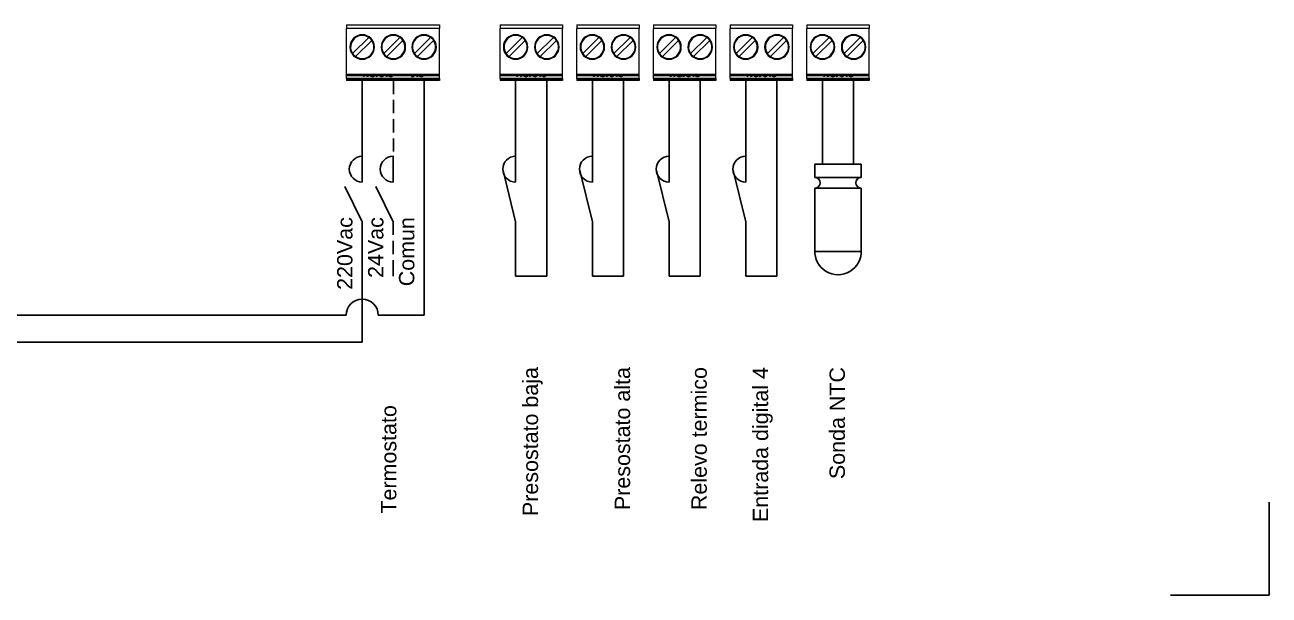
# Model space of a CAD drawing. Header units: millimetres. Extents: x -118 to 1430, y 370 to 1370.
# Drawn here: x 1227.2 to 1430, y 370.1 to 463 of the extents above; entities that cross this region are included whole.
import ezdxf

# ---------------------------------------------------------------- set-up
doc = ezdxf.new("R2010")
doc.units = ezdxf.units.MM
doc.layers.add('TANGENT EDGES', color=7, linetype='Continuous', lineweight=0)
doc.layers.add('VISIBLE', color=7, linetype='Continuous', lineweight=0)
doc.layers.add('Z100', color=9, linetype='Continuous', plot=False)
doc.styles.get("Standard").update_dxf_attribs({"font": 'arial.ttf'})

msp = doc.modelspace()

# ---------------------------------------------------------------- linework, layer by layer
for p, q in [((1282.2, 453.97), (1282.2, 437.41)), ((1287.28, 453.97), (1287.28, 451.72)), ((1292.28, 453.97), (1292.28, 422.08)), ((1292.28, 453.97), (1292.28, 415.71)), ((1307.2, 453.97), (1307.2, 437.41)), ((1312.28, 453.97), (1312.28, 422.08)), ((1319.7, 453.97), (1319.7, 437.41)), ((1324.78, 453.97), (1324.78, 422.08)), ((1332.2, 453.97), (1332.2, 437.41)), ((1337.28, 453.97), (1337.28, 422.08)), ((1344.7, 453.97), (1344.7, 437.41)), ((1349.78, 453.97), (1349.78, 422.08)), ((1357.2, 453.97), (1357.2, 440.31)), ((1362.28, 453.97), (1362.28, 440.31)), ((1287.28, 450.77), (1287.28, 448.64)), ((1287.28, 447.63), (1287.28, 445.5)), ((1287.28, 444.49), (1287.28, 442.36)), ((1287.24, 441.66), (1287.24, 437.41)), ((1355.96, 438.17), (1355.96, 440.31)), ((1355.96, 440.31), (1363.52, 440.31)), ((1363.52, 440.31), (1363.52, 438.17)), ((1307.2, 430.95), (1305.1, 439.5)), ((1319.7, 430.95), (1317.6, 439.5)), ((1332.2, 430.95), (1330.1, 439.5)), ((1344.7, 430.95), (1342.6, 439.5)), ((1355.96, 438.17), (1363.52, 438.17)), ((1282.2, 430.95), (1279.39, 436.68)), ((1287.24, 430.95), (1284.43, 436.68)), ((1355.96, 426.11), (1355.96, 436.42)), ((1355.96, 436.42), (1363.52, 436.42)), ((1363.52, 436.42), (1363.52, 426.11)), ((1282.2, 411.33), (1282.2, 430.95)), ((1287.24, 430.95), (1287.24, 428.82)), ((1307.2, 422.08), (1307.2, 430.95)), ((1319.7, 422.08), (1319.7, 430.95)), ((1332.2, 422.08), (1332.2, 430.95)), ((1344.7, 422.08), (1344.7, 430.95)), ((1287.24, 427.81), (1287.24, 425.68)), ((1363.52, 426.11), (1355.96, 426.11)), ((1287.24, 424.67), (1287.24, 422.08)), ((1312.28, 422.08), (1307.2, 422.08)), ((1324.78, 422.08), (1319.7, 422.08)), ((1337.28, 422.08), (1332.2, 422.08)), ((1349.78, 422.08), (1344.7, 422.08)), ((1195.38, 415.71), (1279.58, 415.71)), ((1284.82, 415.71), (1292.28, 415.71)), ((1282.2, 411.33), (1190.14, 411.33))]:
    msp.add_line(p, q)
for centre, radius, start, end in [((1282.2, 439.5), 2.1, 90, 270), ((1287.24, 439.5), 2.1, 90, 270), ((1307.2, 439.5), 2.1, 90, 270), ((1319.7, 439.5), 2.1, 90, 270), ((1332.2, 439.5), 2.1, 90, 270), ((1344.7, 439.5), 2.1, 90, 270), ((1355.96, 437.29), 0.874, 270, 90), ((1363.52, 437.29), 0.874, 90, 270), ((1359.74, 426.11), 3.79, 177.4562, 2.5438), ((1282.2, 415.71), 2.62, 0, 180)]:
    msp.add_arc(centre, radius, start, end)
at = {"layer": 'TANGENT EDGES'}
for p, q in [((1294.82, 462.4), (1279.66, 462.4)), ((1314.82, 462.4), (1304.66, 462.4)), ((1327.32, 462.4), (1317.16, 462.4)), ((1339.82, 462.4), (1329.66, 462.4)), ((1352.32, 462.4), (1342.16, 462.4)), ((1364.82, 462.4), (1354.66, 462.4)), ((1279.66, 454.97), (1294.82, 454.97)), ((1294.82, 454.77), (1279.66, 454.77)), ((1283.67, 454.61), (1283.67, 454.64)), ((1283.88, 454.69), (1283.88, 454.71)), ((1283.88, 454.6), (1283.88, 454.61)), ((1284.02, 454.68), (1284.02, 454.71)), ((1284.12, 454.61), (1284.12, 454.69)), ((1285.23, 454.74), (1285.23, 454.75)), ((1285.37, 454.6), (1285.37, 454.61)), ((1285.51, 454.74), (1285.51, 454.75)), ((1286.62, 454.67), (1286.62, 454.75)), ((1286.65, 454.61), (1286.65, 454.64)), ((1286.71, 454.74), (1286.71, 454.75)), ((1286.82, 454.66), (1286.82, 454.67)), ((1286.83, 454.6), (1286.83, 454.61)), ((1286.99, 454.74), (1286.99, 454.75)), ((1290.23, 454.74), (1290.23, 454.75)), ((1290.37, 454.6), (1290.37, 454.61)), ((1290.51, 454.74), (1290.51, 454.75)), ((1291.62, 454.67), (1291.62, 454.75)), ((1291.65, 454.61), (1291.65, 454.64)), ((1291.71, 454.74), (1291.71, 454.75)), ((1291.82, 454.66), (1291.82, 454.67)), ((1291.83, 454.6), (1291.83, 454.61)), ((1291.99, 454.74), (1291.99, 454.75)), ((1304.66, 454.97), (1314.82, 454.97)), ((1314.82, 454.77), (1304.66, 454.77)), ((1308.67, 454.61), (1308.67, 454.64)), ((1308.88, 454.69), (1308.88, 454.71)), ((1308.88, 454.6), (1308.88, 454.61)), ((1309.02, 454.68), (1309.02, 454.71)), ((1309.12, 454.61), (1309.12, 454.69)), ((1310.23, 454.74), (1310.23, 454.75)), ((1310.37, 454.6), (1310.37, 454.61)), ((1310.51, 454.74), (1310.51, 454.75)), ((1311.62, 454.67), (1311.62, 454.75)), ((1311.65, 454.61), (1311.65, 454.64)), ((1311.71, 454.74), (1311.71, 454.75)), ((1311.82, 454.66), (1311.82, 454.67)), ((1311.83, 454.6), (1311.83, 454.61)), ((1311.99, 454.74), (1311.99, 454.75)), ((1317.16, 454.97), (1327.32, 454.97)), ((1327.32, 454.77), (1317.16, 454.77)), ((1321.17, 454.61), (1321.17, 454.64)), ((1321.38, 454.69), (1321.38, 454.71)), ((1321.38, 454.6), (1321.38, 454.61)), ((1321.52, 454.68), (1321.52, 454.71)), ((1321.62, 454.61), (1321.62, 454.69)), ((1322.73, 454.74), (1322.73, 454.75)), ((1322.87, 454.6), (1322.87, 454.61)), ((1323.01, 454.74), (1323.01, 454.75)), ((1324.12, 454.67), (1324.12, 454.75)), ((1324.15, 454.61), (1324.15, 454.64)), ((1324.21, 454.74), (1324.21, 454.75)), ((1324.32, 454.66), (1324.32, 454.67)), ((1324.33, 454.6), (1324.33, 454.61)), ((1324.49, 454.74), (1324.49, 454.75)), ((1329.66, 454.97), (1339.82, 454.97)), ((1339.82, 454.77), (1329.66, 454.77)), ((1333.67, 454.61), (1333.67, 454.64)), ((1333.88, 454.69), (1333.88, 454.71)), ((1333.88, 454.6), (1333.88, 454.61)), ((1334.02, 454.68), (1334.02, 454.71)), ((1334.12, 454.61), (1334.12, 454.69)), ((1335.23, 454.74), (1335.23, 454.75)), ((1335.37, 454.6), (1335.37, 454.61)), ((1335.51, 454.74), (1335.51, 454.75)), ((1336.62, 454.67), (1336.62, 454.75)), ((1336.65, 454.61), (1336.65, 454.64)), ((1336.71, 454.74), (1336.71, 454.75)), ((1336.82, 454.66), (1336.82, 454.67)), ((1336.83, 454.6), (1336.83, 454.61)), ((1336.99, 454.74), (1336.99, 454.75)), ((1342.16, 454.97), (1352.32, 454.97)), ((1352.32, 454.77), (1342.16, 454.77)), ((1346.17, 454.61), (1346.17, 454.64)), ((1346.38, 454.69), (1346.38, 454.71)), ((1346.38, 454.6), (1346.38, 454.61)), ((1346.52, 454.68), (1346.52, 454.71)), ((1346.62, 454.61), (1346.62, 454.69)), ((1347.73, 454.74), (1347.73, 454.75)), ((1347.87, 454.6), (1347.87, 454.61)), ((1348.01, 454.74), (1348.01, 454.75)), ((1349.12, 454.67), (1349.12, 454.75)), ((1349.15, 454.61), (1349.15, 454.64)), ((1349.21, 454.74), (1349.21, 454.75)), ((1349.32, 454.66), (1349.32, 454.67)), ((1349.33, 454.6), (1349.33, 454.61)), ((1349.49, 454.74), (1349.49, 454.75)), ((1354.66, 454.97), (1364.82, 454.97)), ((1364.82, 454.77), (1354.66, 454.77)), ((1358.67, 454.61), (1358.67, 454.64)), ((1358.88, 454.69), (1358.88, 454.71)), ((1358.88, 454.6), (1358.88, 454.61)), ((1359.02, 454.68), (1359.02, 454.71)), ((1359.12, 454.61), (1359.12, 454.69)), ((1360.23, 454.74), (1360.23, 454.75)), ((1360.37, 454.6), (1360.37, 454.61)), ((1360.51, 454.74), (1360.51, 454.75)), ((1361.62, 454.67), (1361.62, 454.75)), ((1361.65, 454.61), (1361.65, 454.64)), ((1361.71, 454.74), (1361.71, 454.75)), ((1361.82, 454.66), (1361.82, 454.67)), ((1361.83, 454.6), (1361.83, 454.61)), ((1361.99, 454.74), (1361.99, 454.75)), ((1294.82, 454.17), (1279.66, 454.17)), ((1314.82, 454.17), (1304.66, 454.17)), ((1327.32, 454.17), (1317.16, 454.17)), ((1339.82, 454.17), (1329.66, 454.17)), ((1352.32, 454.17), (1342.16, 454.17)), ((1364.82, 454.17), (1354.66, 454.17))]:
    msp.add_line(p, q, dxfattribs=at)
at = {"layer": 'VISIBLE'}
for p, q in [((1279.66, 463), (1294.82, 463)), ((1279.66, 463), (1279.66, 462.4)), ((1279.66, 454.97), (1279.66, 462.4)), ((1294.82, 463), (1294.82, 462.4)), ((1294.82, 454.97), (1294.82, 462.4)), ((1304.66, 463), (1314.82, 463)), ((1304.66, 463), (1304.66, 462.4)), ((1304.66, 454.97), (1304.66, 462.4)), ((1314.82, 463), (1314.82, 462.4)), ((1314.82, 454.97), (1314.82, 462.4)), ((1317.16, 463), (1327.32, 463)), ((1317.16, 463), (1317.16, 462.4)), ((1317.16, 454.97), (1317.16, 462.4)), ((1327.32, 463), (1327.32, 462.4)), ((1327.32, 454.97), (1327.32, 462.4)), ((1329.66, 463), (1339.82, 463)), ((1329.66, 463), (1329.66, 462.4)), ((1329.66, 454.97), (1329.66, 462.4)), ((1339.82, 463), (1339.82, 462.4)), ((1339.82, 454.97), (1339.82, 462.4)), ((1342.16, 463), (1352.32, 463)), ((1342.16, 463), (1342.16, 462.4)), ((1342.16, 454.97), (1342.16, 462.4)), ((1352.32, 463), (1352.32, 462.4)), ((1352.32, 454.97), (1352.32, 462.4)), ((1354.66, 463), (1364.82, 463)), ((1354.66, 463), (1354.66, 462.4)), ((1354.66, 454.97), (1354.66, 462.4)), ((1364.82, 463), (1364.82, 462.4)), ((1364.82, 454.97), (1364.82, 462.4)), ((1280.64, 458.33), (1283.27, 460.96)), ((1283.76, 460.47), (1281.13, 457.84)), ((1288.35, 460.96), (1285.72, 458.33)), ((1286.21, 457.84), (1288.84, 460.47)), ((1293.35, 460.96), (1290.72, 458.33)), ((1291.21, 457.84), (1293.84, 460.47)), ((1305.64, 458.33), (1308.27, 460.96)), ((1308.76, 460.47), (1306.13, 457.84)), ((1313.35, 460.96), (1310.72, 458.33)), ((1311.21, 457.84), (1313.84, 460.47)), ((1318.14, 458.33), (1320.77, 460.96)), ((1321.26, 460.47), (1318.63, 457.84)), ((1325.85, 460.96), (1323.22, 458.33)), ((1323.71, 457.84), (1326.34, 460.47)), ((1330.64, 458.33), (1333.27, 460.96)), ((1333.76, 460.47), (1331.13, 457.84)), ((1338.35, 460.96), (1335.72, 458.33)), ((1336.21, 457.84), (1338.84, 460.47)), ((1343.14, 458.33), (1345.77, 460.96)), ((1346.26, 460.47), (1343.63, 457.84)), ((1350.85, 460.96), (1348.22, 458.33)), ((1348.71, 457.84), (1351.34, 460.47)), ((1355.64, 458.33), (1358.27, 460.96)), ((1358.76, 460.47), (1356.13, 457.84)), ((1363.35, 460.96), (1360.72, 458.33)), ((1361.21, 457.84), (1363.84, 460.47)), ((1279.66, 454.77), (1279.66, 454.97)), ((1279.66, 454.77), (1279.66, 454.75)), ((1279.66, 454.75), (1294.82, 454.75)), ((1279.66, 454.27), (1279.66, 454.75)), ((1279.66, 454.27), (1279.66, 454.17)), ((1294.82, 454.27), (1279.66, 454.27)), ((1282.18, 454.72), (1282.18, 454.74)), ((1282.41, 454.73), (1282.41, 454.75)), ((1282.41, 454.6), (1282.41, 454.73)), ((1282.41, 454.7), (1282.53, 454.7)), ((1282.53, 454.6), (1282.41, 454.6)), ((1282.53, 454.75), (1282.53, 454.6)), ((1283.33, 454.75), (1282.84, 454.75)), ((1282.84, 454.75), (1282.84, 454.75)), ((1282.97, 454.6), (1283.33, 454.75)), ((1283.11, 454.6), (1282.97, 454.6)), ((1283.46, 454.75), (1283.11, 454.6)), ((1283.11, 454.6), (1283.11, 454.66)), ((1283.33, 454.75), (1283.33, 454.75)), ((1283.46, 454.75), (1283.46, 454.75)), ((1283.57, 454.64), (1283.7, 454.64)), ((1283.61, 454.68), (1283.64, 454.75)), ((1283.7, 454.68), (1283.61, 454.68)), ((1283.7, 454.68), (1283.7, 454.75)), ((1283.75, 454.75), (1283.73, 454.7)), ((1283.73, 454.7), (1283.73, 454.75)), ((1283.75, 454.75), (1283.75, 454.75)), ((1284.16, 454.75), (1283.75, 454.75)), ((1284.08, 454.65), (1284.08, 454.7)), ((1284.16, 454.75), (1284.16, 454.75)), ((1284.81, 454.75), (1284.32, 454.75)), ((1284.32, 454.75), (1284.32, 454.75)), ((1284.46, 454.6), (1284.81, 454.75)), ((1284.59, 454.6), (1284.46, 454.6)), ((1284.94, 454.75), (1284.59, 454.6)), ((1284.59, 454.6), (1284.59, 454.66)), ((1284.81, 454.75), (1284.81, 454.75)), ((1284.94, 454.75), (1284.94, 454.75)), ((1285.19, 454.68), (1285.19, 454.75)), ((1285.55, 454.68), (1285.55, 454.75)), ((1285.89, 454.72), (1285.89, 454.74)), ((1286.12, 454.73), (1286.12, 454.75)), ((1286.12, 454.6), (1286.12, 454.73)), ((1286.12, 454.7), (1286.24, 454.7)), ((1286.24, 454.6), (1286.12, 454.6)), ((1286.24, 454.75), (1286.24, 454.6)), ((1286.56, 454.64), (1286.68, 454.64)), ((1286.67, 454.71), (1286.67, 454.75)), ((1287.04, 454.69), (1287.04, 454.75)), ((1287.04, 454.68), (1287.04, 454.69)), ((1287.06, 454.75), (1287.08, 454.75)), ((1290.55, 454.68), (1290.55, 454.75)), ((1290.89, 454.72), (1290.89, 454.74)), ((1291.12, 454.73), (1291.12, 454.75)), ((1291.12, 454.6), (1291.12, 454.73)), ((1291.12, 454.7), (1291.24, 454.7)), ((1291.24, 454.6), (1291.12, 454.6)), ((1291.24, 454.75), (1291.24, 454.6)), ((1291.56, 454.64), (1291.68, 454.64)), ((1291.67, 454.71), (1291.67, 454.75)), ((1292.04, 454.69), (1292.04, 454.75)), ((1292.04, 454.68), (1292.04, 454.69)), ((1292.06, 454.75), (1292.08, 454.75)), ((1294.82, 454.77), (1294.82, 454.97)), ((1294.82, 454.77), (1294.82, 454.75)), ((1294.82, 454.27), (1294.82, 454.75)), ((1294.82, 454.27), (1294.82, 454.17)), ((1304.66, 454.77), (1304.66, 454.97)), ((1304.66, 454.77), (1304.66, 454.75)), ((1304.66, 454.75), (1314.82, 454.75)), ((1304.66, 454.27), (1304.66, 454.75)), ((1304.66, 454.27), (1304.66, 454.17)), ((1314.82, 454.27), (1304.66, 454.27)), ((1307.18, 454.72), (1307.18, 454.74)), ((1307.41, 454.73), (1307.41, 454.75)), ((1307.41, 454.6), (1307.41, 454.73)), ((1307.41, 454.7), (1307.53, 454.7)), ((1307.53, 454.6), (1307.41, 454.6)), ((1307.53, 454.75), (1307.53, 454.6)), ((1308.33, 454.75), (1307.84, 454.75)), ((1307.84, 454.75), (1307.84, 454.75)), ((1307.97, 454.6), (1308.33, 454.75)), ((1308.11, 454.6), (1307.97, 454.6)), ((1308.46, 454.75), (1308.11, 454.6)), ((1308.11, 454.6), (1308.11, 454.66)), ((1308.33, 454.75), (1308.33, 454.75)), ((1308.46, 454.75), (1308.46, 454.75)), ((1308.57, 454.64), (1308.7, 454.64)), ((1308.61, 454.68), (1308.64, 454.75)), ((1308.7, 454.68), (1308.61, 454.68)), ((1308.7, 454.68), (1308.7, 454.75)), ((1308.75, 454.75), (1308.73, 454.7)), ((1308.73, 454.7), (1308.73, 454.75)), ((1308.75, 454.75), (1308.75, 454.75)), ((1309.16, 454.75), (1308.75, 454.75)), ((1309.08, 454.65), (1309.08, 454.7)), ((1309.16, 454.75), (1309.16, 454.75)), ((1309.81, 454.75), (1309.32, 454.75)), ((1309.32, 454.75), (1309.32, 454.75)), ((1309.46, 454.6), (1309.81, 454.75)), ((1309.59, 454.6), (1309.46, 454.6)), ((1309.94, 454.75), (1309.59, 454.6)), ((1309.59, 454.6), (1309.59, 454.66)), ((1309.81, 454.75), (1309.81, 454.75)), ((1309.94, 454.75), (1309.94, 454.75)), ((1310.19, 454.68), (1310.19, 454.75)), ((1310.55, 454.68), (1310.55, 454.75)), ((1310.89, 454.72), (1310.89, 454.74)), ((1311.12, 454.73), (1311.12, 454.75)), ((1311.12, 454.6), (1311.12, 454.73)), ((1311.12, 454.7), (1311.24, 454.7)), ((1311.24, 454.6), (1311.12, 454.6)), ((1311.24, 454.75), (1311.24, 454.6)), ((1311.56, 454.64), (1311.68, 454.64)), ((1311.67, 454.71), (1311.67, 454.75)), ((1312.04, 454.69), (1312.04, 454.75)), ((1312.04, 454.68), (1312.04, 454.69)), ((1312.06, 454.75), (1312.08, 454.75)), ((1314.82, 454.77), (1314.82, 454.97)), ((1314.82, 454.77), (1314.82, 454.75)), ((1314.82, 454.27), (1314.82, 454.75)), ((1314.82, 454.27), (1314.82, 454.17)), ((1317.16, 454.77), (1317.16, 454.97)), ((1317.16, 454.77), (1317.16, 454.75)), ((1317.16, 454.75), (1327.32, 454.75)), ((1317.16, 454.27), (1317.16, 454.75)), ((1317.16, 454.27), (1317.16, 454.17)), ((1327.32, 454.27), (1317.16, 454.27)), ((1319.68, 454.72), (1319.68, 454.74)), ((1319.91, 454.73), (1319.91, 454.75)), ((1319.91, 454.6), (1319.91, 454.73)), ((1319.91, 454.7), (1320.03, 454.7)), ((1320.03, 454.6), (1319.91, 454.6)), ((1320.03, 454.75), (1320.03, 454.6)), ((1320.83, 454.75), (1320.34, 454.75)), ((1320.34, 454.75), (1320.34, 454.75)), ((1320.47, 454.6), (1320.83, 454.75)), ((1320.61, 454.6), (1320.47, 454.6)), ((1320.96, 454.75), (1320.61, 454.6)), ((1320.61, 454.6), (1320.61, 454.66)), ((1320.83, 454.75), (1320.83, 454.75)), ((1320.96, 454.75), (1320.96, 454.75)), ((1321.07, 454.64), (1321.2, 454.64)), ((1321.11, 454.68), (1321.14, 454.75)), ((1321.2, 454.68), (1321.11, 454.68)), ((1321.2, 454.68), (1321.2, 454.75)), ((1321.25, 454.75), (1321.23, 454.7)), ((1321.23, 454.7), (1321.23, 454.75)), ((1321.25, 454.75), (1321.25, 454.75)), ((1321.66, 454.75), (1321.25, 454.75)), ((1321.58, 454.65), (1321.58, 454.7)), ((1321.66, 454.75), (1321.66, 454.75)), ((1322.31, 454.75), (1321.82, 454.75)), ((1321.82, 454.75), (1321.82, 454.75)), ((1321.96, 454.6), (1322.31, 454.75)), ((1322.09, 454.6), (1321.96, 454.6)), ((1322.44, 454.75), (1322.09, 454.6)), ((1322.09, 454.6), (1322.09, 454.66)), ((1322.31, 454.75), (1322.31, 454.75)), ((1322.44, 454.75), (1322.44, 454.75)), ((1322.69, 454.68), (1322.69, 454.75)), ((1323.05, 454.68), (1323.05, 454.75)), ((1323.39, 454.72), (1323.39, 454.74)), ((1323.62, 454.73), (1323.62, 454.75)), ((1323.62, 454.6), (1323.62, 454.73)), ((1323.62, 454.7), (1323.74, 454.7)), ((1323.74, 454.6), (1323.62, 454.6)), ((1323.74, 454.75), (1323.74, 454.6)), ((1324.06, 454.64), (1324.18, 454.64)), ((1324.17, 454.71), (1324.17, 454.75)), ((1324.54, 454.69), (1324.54, 454.75)), ((1324.54, 454.68), (1324.54, 454.69)), ((1324.56, 454.75), (1324.58, 454.75)), ((1327.32, 454.77), (1327.32, 454.97)), ((1327.32, 454.77), (1327.32, 454.75)), ((1327.32, 454.27), (1327.32, 454.75)), ((1327.32, 454.27), (1327.32, 454.17)), ((1329.66, 454.77), (1329.66, 454.97)), ((1329.66, 454.77), (1329.66, 454.75)), ((1329.66, 454.75), (1339.82, 454.75)), ((1329.66, 454.27), (1329.66, 454.75)), ((1329.66, 454.27), (1329.66, 454.17)), ((1339.82, 454.27), (1329.66, 454.27)), ((1332.18, 454.72), (1332.18, 454.74)), ((1332.41, 454.73), (1332.41, 454.75)), ((1332.41, 454.6), (1332.41, 454.73)), ((1332.41, 454.7), (1332.53, 454.7)), ((1332.53, 454.6), (1332.41, 454.6)), ((1332.53, 454.75), (1332.53, 454.6)), ((1333.33, 454.75), (1332.84, 454.75)), ((1332.84, 454.75), (1332.84, 454.75)), ((1332.97, 454.6), (1333.33, 454.75)), ((1333.11, 454.6), (1332.97, 454.6)), ((1333.46, 454.75), (1333.11, 454.6)), ((1333.11, 454.6), (1333.11, 454.66)), ((1333.33, 454.75), (1333.33, 454.75)), ((1333.46, 454.75), (1333.46, 454.75)), ((1333.57, 454.64), (1333.7, 454.64)), ((1333.61, 454.68), (1333.64, 454.75)), ((1333.7, 454.68), (1333.61, 454.68)), ((1333.7, 454.68), (1333.7, 454.75)), ((1333.75, 454.75), (1333.73, 454.7)), ((1333.73, 454.7), (1333.73, 454.75)), ((1333.75, 454.75), (1333.75, 454.75)), ((1334.16, 454.75), (1333.75, 454.75)), ((1334.08, 454.65), (1334.08, 454.7)), ((1334.16, 454.75), (1334.16, 454.75)), ((1334.81, 454.75), (1334.32, 454.75)), ((1334.32, 454.75), (1334.32, 454.75)), ((1334.46, 454.6), (1334.81, 454.75)), ((1334.59, 454.6), (1334.46, 454.6)), ((1334.94, 454.75), (1334.59, 454.6)), ((1334.59, 454.6), (1334.59, 454.66)), ((1334.81, 454.75), (1334.81, 454.75)), ((1334.94, 454.75), (1334.94, 454.75)), ((1335.19, 454.68), (1335.19, 454.75)), ((1335.55, 454.68), (1335.55, 454.75)), ((1335.89, 454.72), (1335.89, 454.74)), ((1336.12, 454.73), (1336.12, 454.75)), ((1336.12, 454.6), (1336.12, 454.73)), ((1336.12, 454.7), (1336.24, 454.7)), ((1336.24, 454.6), (1336.12, 454.6)), ((1336.24, 454.75), (1336.24, 454.6)), ((1336.56, 454.64), (1336.68, 454.64)), ((1336.67, 454.71), (1336.67, 454.75)), ((1337.04, 454.69), (1337.04, 454.75)), ((1337.04, 454.68), (1337.04, 454.69)), ((1337.06, 454.75), (1337.08, 454.75)), ((1339.82, 454.77), (1339.82, 454.97)), ((1339.82, 454.77), (1339.82, 454.75)), ((1339.82, 454.27), (1339.82, 454.75)), ((1339.82, 454.27), (1339.82, 454.17)), ((1342.16, 454.77), (1342.16, 454.97)), ((1342.16, 454.77), (1342.16, 454.75)), ((1342.16, 454.75), (1352.32, 454.75)), ((1342.16, 454.27), (1342.16, 454.75)), ((1342.16, 454.27), (1342.16, 454.17)), ((1352.32, 454.27), (1342.16, 454.27)), ((1344.68, 454.72), (1344.68, 454.74)), ((1344.91, 454.73), (1344.91, 454.75)), ((1344.91, 454.6), (1344.91, 454.73)), ((1344.91, 454.7), (1345.03, 454.7)), ((1345.03, 454.6), (1344.91, 454.6)), ((1345.03, 454.75), (1345.03, 454.6)), ((1345.83, 454.75), (1345.34, 454.75)), ((1345.34, 454.75), (1345.34, 454.75)), ((1345.47, 454.6), (1345.83, 454.75)), ((1345.61, 454.6), (1345.47, 454.6)), ((1345.96, 454.75), (1345.61, 454.6)), ((1345.61, 454.6), (1345.61, 454.66)), ((1345.83, 454.75), (1345.83, 454.75)), ((1345.96, 454.75), (1345.96, 454.75)), ((1346.07, 454.64), (1346.2, 454.64)), ((1346.11, 454.68), (1346.14, 454.75)), ((1346.2, 454.68), (1346.11, 454.68)), ((1346.2, 454.68), (1346.2, 454.75)), ((1346.25, 454.75), (1346.23, 454.7)), ((1346.23, 454.7), (1346.23, 454.75)), ((1346.25, 454.75), (1346.25, 454.75)), ((1346.66, 454.75), (1346.25, 454.75)), ((1346.58, 454.65), (1346.58, 454.7)), ((1346.66, 454.75), (1346.66, 454.75)), ((1347.31, 454.75), (1346.82, 454.75)), ((1346.82, 454.75), (1346.82, 454.75)), ((1346.96, 454.6), (1347.31, 454.75)), ((1347.09, 454.6), (1346.96, 454.6)), ((1347.44, 454.75), (1347.09, 454.6)), ((1347.09, 454.6), (1347.09, 454.66)), ((1347.31, 454.75), (1347.31, 454.75)), ((1347.44, 454.75), (1347.44, 454.75)), ((1347.69, 454.68), (1347.69, 454.75)), ((1348.05, 454.68), (1348.05, 454.75)), ((1348.39, 454.72), (1348.39, 454.74)), ((1348.62, 454.73), (1348.62, 454.75)), ((1348.62, 454.6), (1348.62, 454.73)), ((1348.62, 454.7), (1348.74, 454.7)), ((1348.74, 454.6), (1348.62, 454.6)), ((1348.74, 454.75), (1348.74, 454.6)), ((1349.06, 454.64), (1349.18, 454.64)), ((1349.17, 454.71), (1349.17, 454.75)), ((1349.54, 454.69), (1349.54, 454.75)), ((1349.54, 454.68), (1349.54, 454.69)), ((1349.56, 454.75), (1349.58, 454.75)), ((1352.32, 454.77), (1352.32, 454.97)), ((1352.32, 454.77), (1352.32, 454.75)), ((1352.32, 454.27), (1352.32, 454.75)), ((1352.32, 454.27), (1352.32, 454.17)), ((1354.66, 454.77), (1354.66, 454.97)), ((1354.66, 454.77), (1354.66, 454.75)), ((1354.66, 454.75), (1364.82, 454.75)), ((1354.66, 454.27), (1354.66, 454.75)), ((1354.66, 454.27), (1354.66, 454.17)), ((1364.82, 454.27), (1354.66, 454.27)), ((1357.18, 454.72), (1357.18, 454.74)), ((1357.41, 454.73), (1357.41, 454.75)), ((1357.41, 454.6), (1357.41, 454.73)), ((1357.41, 454.7), (1357.53, 454.7)), ((1357.53, 454.6), (1357.41, 454.6)), ((1357.53, 454.75), (1357.53, 454.6)), ((1358.33, 454.75), (1357.84, 454.75)), ((1357.84, 454.75), (1357.84, 454.75)), ((1357.97, 454.6), (1358.33, 454.75)), ((1358.11, 454.6), (1357.97, 454.6)), ((1358.46, 454.75), (1358.11, 454.6)), ((1358.11, 454.6), (1358.11, 454.66)), ((1358.33, 454.75), (1358.33, 454.75)), ((1358.46, 454.75), (1358.46, 454.75)), ((1358.57, 454.64), (1358.7, 454.64)), ((1358.61, 454.68), (1358.64, 454.75)), ((1358.7, 454.68), (1358.61, 454.68)), ((1358.7, 454.68), (1358.7, 454.75)), ((1358.75, 454.75), (1358.73, 454.7)), ((1358.73, 454.7), (1358.73, 454.75)), ((1358.75, 454.75), (1358.75, 454.75)), ((1359.16, 454.75), (1358.75, 454.75)), ((1359.08, 454.65), (1359.08, 454.7)), ((1359.16, 454.75), (1359.16, 454.75)), ((1359.81, 454.75), (1359.32, 454.75)), ((1359.32, 454.75), (1359.32, 454.75)), ((1359.46, 454.6), (1359.81, 454.75)), ((1359.59, 454.6), (1359.46, 454.6)), ((1359.94, 454.75), (1359.59, 454.6)), ((1359.59, 454.6), (1359.59, 454.66)), ((1359.81, 454.75), (1359.81, 454.75)), ((1359.94, 454.75), (1359.94, 454.75)), ((1360.19, 454.68), (1360.19, 454.75)), ((1360.55, 454.68), (1360.55, 454.75)), ((1360.89, 454.72), (1360.89, 454.74)), ((1361.12, 454.73), (1361.12, 454.75)), ((1361.12, 454.6), (1361.12, 454.73)), ((1361.12, 454.7), (1361.24, 454.7)), ((1361.24, 454.6), (1361.12, 454.6)), ((1361.24, 454.75), (1361.24, 454.6)), ((1361.56, 454.64), (1361.68, 454.64)), ((1361.67, 454.71), (1361.67, 454.75)), ((1362.04, 454.69), (1362.04, 454.75)), ((1362.04, 454.68), (1362.04, 454.69)), ((1362.06, 454.75), (1362.08, 454.75)), ((1364.82, 454.77), (1364.82, 454.97)), ((1364.82, 454.77), (1364.82, 454.75)), ((1364.82, 454.27), (1364.82, 454.75)), ((1364.82, 454.27), (1364.82, 454.17)), ((1279.66, 454.17), (1279.66, 453.97)), ((1294.82, 453.97), (1279.66, 453.97)), ((1294.82, 454.17), (1294.82, 453.97)), ((1304.66, 454.17), (1304.66, 453.97)), ((1314.82, 453.97), (1304.66, 453.97)), ((1314.82, 454.17), (1314.82, 453.97)), ((1317.16, 454.17), (1317.16, 453.97)), ((1327.32, 453.97), (1317.16, 453.97)), ((1327.32, 454.17), (1327.32, 453.97)), ((1329.66, 454.17), (1329.66, 453.97)), ((1339.82, 453.97), (1329.66, 453.97)), ((1339.82, 454.17), (1339.82, 453.97)), ((1342.16, 454.17), (1342.16, 453.97)), ((1352.32, 453.97), (1342.16, 453.97)), ((1352.32, 454.17), (1352.32, 453.97)), ((1354.66, 454.17), (1354.66, 453.97)), ((1364.82, 453.97), (1354.66, 453.97)), ((1364.82, 454.17), (1364.82, 453.97))]:
    msp.add_line(p, q, dxfattribs=at)
for centre, radius, start, end in [((1282.2, 459.4), 2, 90, 270), ((1282.2, 459.4), 1.89, 135, 214.3365), ((1282.2, 459.4), 1.89, 55.6635, 135), ((1282.2, 459.4), 2, 270, 90), ((1282.2, 459.4), 1.89, 34.3365, 55.6635), ((1282.2, 459.4), 1.89, 315, 34.3365), ((1287.28, 459.4), 2, 90, 270), ((1287.28, 459.4), 1.89, 135, 214.3365), ((1287.28, 459.4), 1.89, 55.6635, 135), ((1287.28, 459.4), 2, 270, 90), ((1287.28, 459.4), 1.89, 34.3365, 55.6635), ((1287.28, 459.4), 1.89, 315, 34.3365), ((1292.28, 459.4), 2, 90, 270), ((1292.28, 459.4), 1.89, 135, 214.3365), ((1292.28, 459.4), 1.89, 55.6635, 135), ((1292.28, 459.4), 2, 270, 90), ((1292.28, 459.4), 1.89, 34.3365, 55.6635), ((1292.28, 459.4), 1.89, 315, 34.3365), ((1307.2, 459.4), 2, 90, 270), ((1307.2, 459.4), 1.89, 135, 214.3365), ((1307.2, 459.4), 1.89, 55.6635, 135), ((1307.2, 459.4), 2, 270, 90), ((1307.2, 459.4), 1.89, 34.3365, 55.6635), ((1307.2, 459.4), 1.89, 315, 34.3365), ((1312.28, 459.4), 2, 90, 270), ((1312.28, 459.4), 1.89, 135, 214.3365), ((1312.28, 459.4), 1.89, 55.6635, 135), ((1312.28, 459.4), 2, 270, 90), ((1312.28, 459.4), 1.89, 34.3365, 55.6635), ((1312.28, 459.4), 1.89, 315, 34.3365), ((1319.7, 459.4), 2, 90, 270), ((1319.7, 459.4), 1.89, 135, 214.3365), ((1319.7, 459.4), 1.89, 55.6635, 135), ((1319.7, 459.4), 2, 270, 90), ((1319.7, 459.4), 1.89, 34.3365, 55.6635), ((1319.7, 459.4), 1.89, 315, 34.3365), ((1324.78, 459.4), 2, 90, 270), ((1324.78, 459.4), 1.89, 135, 214.3365), ((1324.78, 459.4), 1.89, 55.6635, 135), ((1324.78, 459.4), 2, 270, 90), ((1324.78, 459.4), 1.89, 34.3365, 55.6635), ((1324.78, 459.4), 1.89, 315, 34.3365), ((1332.2, 459.4), 2, 90, 270), ((1332.2, 459.4), 1.89, 135, 214.3365), ((1332.2, 459.4), 1.89, 55.6635, 135), ((1332.2, 459.4), 2, 270, 90), ((1332.2, 459.4), 1.89, 34.3365, 55.6635), ((1332.2, 459.4), 1.89, 315, 34.3365), ((1337.28, 459.4), 2, 90, 270), ((1337.28, 459.4), 1.89, 135, 214.3365), ((1337.28, 459.4), 1.89, 55.6635, 135), ((1337.28, 459.4), 2, 270, 90), ((1337.28, 459.4), 1.89, 34.3365, 55.6635), ((1337.28, 459.4), 1.89, 315, 34.3365), ((1344.7, 459.4), 2, 90, 270), ((1344.7, 459.4), 1.89, 135, 214.3365), ((1344.7, 459.4), 1.89, 55.6635, 135), ((1344.7, 459.4), 2, 270, 90), ((1344.7, 459.4), 1.89, 34.3365, 55.6635), ((1344.7, 459.4), 1.89, 315, 34.3365), ((1349.78, 459.4), 2, 90, 270), ((1349.78, 459.4), 1.89, 135, 214.3365), ((1349.78, 459.4), 1.89, 55.6635, 135), ((1349.78, 459.4), 2, 270, 90), ((1349.78, 459.4), 1.89, 34.3365, 55.6635), ((1349.78, 459.4), 1.89, 315, 34.3365), ((1357.2, 459.4), 2, 90, 270), ((1357.2, 459.4), 1.89, 135, 214.3365), ((1357.2, 459.4), 1.89, 55.6635, 135), ((1357.2, 459.4), 2, 270, 90), ((1357.2, 459.4), 1.89, 34.3365, 55.6635), ((1357.2, 459.4), 1.89, 315, 34.3365), ((1362.28, 459.4), 2, 90, 270), ((1362.28, 459.4), 1.89, 135, 214.3365), ((1362.28, 459.4), 1.89, 55.6635, 135), ((1362.28, 459.4), 2, 270, 90), ((1362.28, 459.4), 1.89, 34.3365, 55.6635), ((1362.28, 459.4), 1.89, 315, 34.3365), ((1282.2, 459.4), 1.89, 214.3365, 235.6635), ((1287.28, 459.4), 1.89, 214.3365, 235.6635), ((1292.28, 459.4), 1.89, 214.3365, 235.6635), ((1307.2, 459.4), 1.89, 214.3365, 235.6635), ((1312.28, 459.4), 1.89, 214.3365, 235.6635), ((1319.7, 459.4), 1.89, 214.3365, 235.6635), ((1324.78, 459.4), 1.89, 214.3365, 235.6635), ((1332.2, 459.4), 1.89, 214.3365, 235.6635), ((1337.28, 459.4), 1.89, 214.3365, 235.6635), ((1344.7, 459.4), 1.89, 214.3365, 235.6635), ((1349.78, 459.4), 1.89, 214.3365, 235.6635), ((1357.2, 459.4), 1.89, 214.3365, 235.6635), ((1362.28, 459.4), 1.89, 214.3365, 235.6635), ((1282.2, 459.4), 1.89, 235.6635, 315), ((1287.28, 459.4), 1.89, 235.6635, 315), ((1292.28, 459.4), 1.89, 235.6635, 315), ((1307.2, 459.4), 1.89, 235.6635, 315), ((1312.28, 459.4), 1.89, 235.6635, 315), ((1319.7, 459.4), 1.89, 235.6635, 315), ((1324.78, 459.4), 1.89, 235.6635, 315), ((1332.2, 459.4), 1.89, 235.6635, 315), ((1337.28, 459.4), 1.89, 235.6635, 315), ((1344.7, 459.4), 1.89, 235.6635, 315), ((1349.78, 459.4), 1.89, 235.6635, 315), ((1357.2, 459.4), 1.89, 235.6635, 315), ((1362.28, 459.4), 1.89, 235.6635, 315)]:
    msp.add_arc(centre, radius, start, end, dxfattribs=at)
for points in [[(1282.18, 454.74), (1282.33, 454.74), (1282.39, 454.75)], [(1282.41, 454.73), (1282.34, 454.72), (1282.18, 454.72)], [(1283.67, 454.61), (1283.59, 454.62), (1283.57, 454.64)], [(1283.88, 454.6), (1283.76, 454.6), (1283.67, 454.61)], [(1283.88, 454.69), (1283.77, 454.69), (1283.7, 454.68)], [(1283.7, 454.64), (1283.71, 454.63), (1283.76, 454.62)], [(1283.73, 454.7), (1283.8, 454.71), (1283.91, 454.71)], [(1283.76, 454.62), (1283.81, 454.61), (1283.88, 454.61)], [(1284.02, 454.68), (1283.97, 454.69), (1283.88, 454.69)], [(1283.88, 454.61), (1283.97, 454.61), (1284.02, 454.62)], [(1284.12, 454.61), (1284.03, 454.6), (1283.88, 454.6)], [(1283.91, 454.71), (1284.03, 454.71), (1284.12, 454.69)], [(1284.08, 454.65), (1284.08, 454.67), (1284.02, 454.68)], [(1284.02, 454.62), (1284.08, 454.64), (1284.08, 454.65)], [(1284.12, 454.69), (1284.2, 454.68), (1284.2, 454.66)], [(1284.2, 454.66), (1284.2, 454.63), (1284.12, 454.61)], [(1285.06, 454.68), (1285.06, 454.73), (1285.15, 454.75)], [(1285.37, 454.6), (1285.06, 454.6), (1285.06, 454.68)], [(1285.19, 454.71), (1285.13, 454.71), (1285.1, 454.73)], [(1285.23, 454.74), (1285.19, 454.72), (1285.19, 454.68)], [(1285.19, 454.68), (1285.19, 454.64), (1285.23, 454.63)], [(1285.33, 454.75), (1285.27, 454.75), (1285.23, 454.74)], [(1285.23, 454.63), (1285.28, 454.61), (1285.37, 454.61)], [(1285.68, 454.68), (1285.68, 454.6), (1285.37, 454.6)], [(1285.37, 454.61), (1285.46, 454.61), (1285.51, 454.63)], [(1285.51, 454.74), (1285.47, 454.75), (1285.41, 454.75)], [(1285.55, 454.68), (1285.55, 454.72), (1285.51, 454.74)], [(1285.51, 454.63), (1285.55, 454.64), (1285.55, 454.68)], [(1285.64, 454.73), (1285.61, 454.71), (1285.55, 454.71)], [(1285.59, 454.75), (1285.68, 454.73), (1285.68, 454.68)], [(1285.89, 454.74), (1286.03, 454.74), (1286.1, 454.75)], [(1286.12, 454.73), (1286.04, 454.72), (1285.89, 454.72)], [(1286.54, 454.71), (1286.54, 454.73), (1286.62, 454.75)], [(1286.62, 454.67), (1286.54, 454.69), (1286.54, 454.71)], [(1286.65, 454.61), (1286.57, 454.62), (1286.56, 454.64)], [(1286.82, 454.66), (1286.7, 454.66), (1286.62, 454.67)], [(1286.83, 454.6), (1286.72, 454.6), (1286.65, 454.61)], [(1286.71, 454.74), (1286.67, 454.73), (1286.67, 454.71)], [(1286.67, 454.71), (1286.67, 454.7), (1286.71, 454.68)], [(1286.68, 454.64), (1286.7, 454.61), (1286.83, 454.61)], [(1286.8, 454.75), (1286.75, 454.75), (1286.71, 454.74)], [(1286.71, 454.68), (1286.76, 454.67), (1286.84, 454.67)], [(1287.04, 454.68), (1286.95, 454.66), (1286.82, 454.66)], [(1287.16, 454.69), (1287.16, 454.6), (1286.83, 454.6)], [(1286.83, 454.61), (1286.92, 454.61), (1286.98, 454.63)], [(1286.84, 454.67), (1286.95, 454.67), (1287.04, 454.69)], [(1286.99, 454.74), (1286.94, 454.75), (1286.88, 454.75)], [(1286.98, 454.63), (1287.03, 454.65), (1287.04, 454.68)], [(1287.04, 454.69), (1287.04, 454.72), (1286.99, 454.74)], [(1287.12, 454.73), (1287.09, 454.72), (1287.04, 454.71)], [(1287.08, 454.75), (1287.16, 454.73), (1287.16, 454.69)], [(1290.33, 454.75), (1290.27, 454.75), (1290.23, 454.74)], [(1290.23, 454.63), (1290.28, 454.61), (1290.37, 454.61)], [(1290.68, 454.68), (1290.68, 454.6), (1290.37, 454.6)], [(1290.37, 454.61), (1290.46, 454.61), (1290.51, 454.63)], [(1290.51, 454.74), (1290.47, 454.75), (1290.41, 454.75)], [(1290.55, 454.68), (1290.55, 454.72), (1290.51, 454.74)], [(1290.51, 454.63), (1290.55, 454.64), (1290.55, 454.68)], [(1290.64, 454.73), (1290.61, 454.71), (1290.55, 454.71)], [(1290.59, 454.75), (1290.68, 454.73), (1290.68, 454.68)], [(1290.89, 454.74), (1291.03, 454.74), (1291.1, 454.75)], [(1291.12, 454.73), (1291.04, 454.72), (1290.89, 454.72)], [(1291.54, 454.71), (1291.54, 454.73), (1291.62, 454.75)], [(1291.62, 454.67), (1291.54, 454.69), (1291.54, 454.71)], [(1291.65, 454.61), (1291.57, 454.62), (1291.56, 454.64)], [(1291.82, 454.66), (1291.7, 454.66), (1291.62, 454.67)], [(1291.83, 454.6), (1291.72, 454.6), (1291.65, 454.61)], [(1291.71, 454.74), (1291.67, 454.73), (1291.67, 454.71)], [(1291.67, 454.71), (1291.67, 454.7), (1291.71, 454.68)], [(1291.68, 454.64), (1291.7, 454.61), (1291.83, 454.61)], [(1291.8, 454.75), (1291.75, 454.75), (1291.71, 454.74)], [(1291.71, 454.68), (1291.76, 454.67), (1291.84, 454.67)], [(1292.04, 454.68), (1291.95, 454.66), (1291.82, 454.66)], [(1292.16, 454.69), (1292.16, 454.6), (1291.83, 454.6)], [(1291.83, 454.61), (1291.92, 454.61), (1291.98, 454.63)], [(1291.84, 454.67), (1291.95, 454.67), (1292.04, 454.69)], [(1291.99, 454.74), (1291.94, 454.75), (1291.88, 454.75)], [(1291.98, 454.63), (1292.03, 454.65), (1292.04, 454.68)], [(1292.04, 454.69), (1292.04, 454.72), (1291.99, 454.74)], [(1292.12, 454.73), (1292.09, 454.72), (1292.04, 454.71)], [(1292.08, 454.75), (1292.16, 454.73), (1292.16, 454.69)], [(1307.18, 454.74), (1307.33, 454.74), (1307.39, 454.75)], [(1307.41, 454.73), (1307.34, 454.72), (1307.18, 454.72)], [(1308.67, 454.61), (1308.59, 454.62), (1308.57, 454.64)], [(1308.88, 454.6), (1308.76, 454.6), (1308.67, 454.61)], [(1308.88, 454.69), (1308.77, 454.69), (1308.7, 454.68)], [(1308.7, 454.64), (1308.71, 454.63), (1308.76, 454.62)], [(1308.73, 454.7), (1308.8, 454.71), (1308.91, 454.71)], [(1308.76, 454.62), (1308.81, 454.61), (1308.88, 454.61)], [(1309.02, 454.68), (1308.97, 454.69), (1308.88, 454.69)], [(1308.88, 454.61), (1308.97, 454.61), (1309.02, 454.62)], [(1309.12, 454.61), (1309.03, 454.6), (1308.88, 454.6)], [(1308.91, 454.71), (1309.03, 454.71), (1309.12, 454.69)], [(1309.08, 454.65), (1309.08, 454.67), (1309.02, 454.68)], [(1309.02, 454.62), (1309.08, 454.64), (1309.08, 454.65)], [(1309.12, 454.69), (1309.2, 454.68), (1309.2, 454.66)], [(1309.2, 454.66), (1309.2, 454.63), (1309.12, 454.61)], [(1310.06, 454.68), (1310.06, 454.73), (1310.15, 454.75)], [(1310.37, 454.6), (1310.06, 454.6), (1310.06, 454.68)], [(1310.19, 454.71), (1310.13, 454.71), (1310.1, 454.73)], [(1310.23, 454.74), (1310.19, 454.72), (1310.19, 454.68)], [(1310.19, 454.68), (1310.19, 454.64), (1310.23, 454.63)], [(1310.33, 454.75), (1310.27, 454.75), (1310.23, 454.74)], [(1310.23, 454.63), (1310.28, 454.61), (1310.37, 454.61)], [(1310.68, 454.68), (1310.68, 454.6), (1310.37, 454.6)], [(1310.37, 454.61), (1310.46, 454.61), (1310.51, 454.63)], [(1310.51, 454.74), (1310.47, 454.75), (1310.41, 454.75)], [(1310.55, 454.68), (1310.55, 454.72), (1310.51, 454.74)], [(1310.51, 454.63), (1310.55, 454.64), (1310.55, 454.68)], [(1310.64, 454.73), (1310.61, 454.71), (1310.55, 454.71)], [(1310.59, 454.75), (1310.68, 454.73), (1310.68, 454.68)], [(1310.89, 454.74), (1311.03, 454.74), (1311.1, 454.75)], [(1311.12, 454.73), (1311.04, 454.72), (1310.89, 454.72)], [(1311.54, 454.71), (1311.54, 454.73), (1311.62, 454.75)], [(1311.62, 454.67), (1311.54, 454.69), (1311.54, 454.71)], [(1311.65, 454.61), (1311.57, 454.62), (1311.56, 454.64)], [(1311.82, 454.66), (1311.7, 454.66), (1311.62, 454.67)], [(1311.83, 454.6), (1311.72, 454.6), (1311.65, 454.61)], [(1311.71, 454.74), (1311.67, 454.73), (1311.67, 454.71)], [(1311.67, 454.71), (1311.67, 454.7), (1311.71, 454.68)], [(1311.68, 454.64), (1311.7, 454.61), (1311.83, 454.61)], [(1311.8, 454.75), (1311.75, 454.75), (1311.71, 454.74)], [(1311.71, 454.68), (1311.76, 454.67), (1311.84, 454.67)], [(1312.04, 454.68), (1311.95, 454.66), (1311.82, 454.66)], [(1312.16, 454.69), (1312.16, 454.6), (1311.83, 454.6)], [(1311.83, 454.61), (1311.92, 454.61), (1311.98, 454.63)], [(1311.84, 454.67), (1311.95, 454.67), (1312.04, 454.69)], [(1311.99, 454.74), (1311.94, 454.75), (1311.88, 454.75)], [(1311.98, 454.63), (1312.03, 454.65), (1312.04, 454.68)], [(1312.04, 454.69), (1312.04, 454.72), (1311.99, 454.74)], [(1312.12, 454.73), (1312.09, 454.72), (1312.04, 454.71)], [(1312.08, 454.75), (1312.16, 454.73), (1312.16, 454.69)], [(1319.68, 454.74), (1319.83, 454.74), (1319.89, 454.75)], [(1319.91, 454.73), (1319.84, 454.72), (1319.68, 454.72)], [(1321.17, 454.61), (1321.09, 454.62), (1321.07, 454.64)], [(1321.38, 454.6), (1321.26, 454.6), (1321.17, 454.61)], [(1321.38, 454.69), (1321.27, 454.69), (1321.2, 454.68)], [(1321.2, 454.64), (1321.21, 454.63), (1321.26, 454.62)], [(1321.23, 454.7), (1321.3, 454.71), (1321.41, 454.71)], [(1321.26, 454.62), (1321.31, 454.61), (1321.38, 454.61)], [(1321.52, 454.68), (1321.47, 454.69), (1321.38, 454.69)], [(1321.38, 454.61), (1321.47, 454.61), (1321.52, 454.62)], [(1321.62, 454.61), (1321.53, 454.6), (1321.38, 454.6)], [(1321.41, 454.71), (1321.53, 454.71), (1321.62, 454.69)], [(1321.58, 454.65), (1321.58, 454.67), (1321.52, 454.68)], [(1321.52, 454.62), (1321.58, 454.64), (1321.58, 454.65)], [(1321.62, 454.69), (1321.7, 454.68), (1321.7, 454.66)], [(1321.7, 454.66), (1321.7, 454.63), (1321.62, 454.61)], [(1322.56, 454.68), (1322.56, 454.73), (1322.65, 454.75)], [(1322.87, 454.6), (1322.56, 454.6), (1322.56, 454.68)], [(1322.69, 454.71), (1322.63, 454.71), (1322.6, 454.73)], [(1322.73, 454.74), (1322.69, 454.72), (1322.69, 454.68)], [(1322.69, 454.68), (1322.69, 454.64), (1322.73, 454.63)], [(1322.83, 454.75), (1322.77, 454.75), (1322.73, 454.74)], [(1322.73, 454.63), (1322.78, 454.61), (1322.87, 454.61)], [(1323.18, 454.68), (1323.18, 454.6), (1322.87, 454.6)], [(1322.87, 454.61), (1322.96, 454.61), (1323.01, 454.63)], [(1323.01, 454.74), (1322.97, 454.75), (1322.91, 454.75)], [(1323.05, 454.68), (1323.05, 454.72), (1323.01, 454.74)], [(1323.01, 454.63), (1323.05, 454.64), (1323.05, 454.68)], [(1323.14, 454.73), (1323.11, 454.71), (1323.05, 454.71)], [(1323.09, 454.75), (1323.18, 454.73), (1323.18, 454.68)], [(1323.39, 454.74), (1323.53, 454.74), (1323.6, 454.75)], [(1323.62, 454.73), (1323.54, 454.72), (1323.39, 454.72)], [(1324.04, 454.71), (1324.04, 454.73), (1324.12, 454.75)], [(1324.12, 454.67), (1324.04, 454.69), (1324.04, 454.71)], [(1324.15, 454.61), (1324.07, 454.62), (1324.06, 454.64)], [(1324.32, 454.66), (1324.2, 454.66), (1324.12, 454.67)], [(1324.33, 454.6), (1324.22, 454.6), (1324.15, 454.61)], [(1324.21, 454.74), (1324.17, 454.73), (1324.17, 454.71)], [(1324.17, 454.71), (1324.17, 454.7), (1324.21, 454.68)], [(1324.18, 454.64), (1324.2, 454.61), (1324.33, 454.61)], [(1324.3, 454.75), (1324.25, 454.75), (1324.21, 454.74)], [(1324.21, 454.68), (1324.26, 454.67), (1324.34, 454.67)], [(1324.54, 454.68), (1324.45, 454.66), (1324.32, 454.66)], [(1324.66, 454.69), (1324.66, 454.6), (1324.33, 454.6)], [(1324.33, 454.61), (1324.42, 454.61), (1324.48, 454.63)], [(1324.34, 454.67), (1324.45, 454.67), (1324.54, 454.69)], [(1324.49, 454.74), (1324.44, 454.75), (1324.38, 454.75)], [(1324.48, 454.63), (1324.53, 454.65), (1324.54, 454.68)], [(1324.54, 454.69), (1324.54, 454.72), (1324.49, 454.74)], [(1324.62, 454.73), (1324.59, 454.72), (1324.54, 454.71)], [(1324.58, 454.75), (1324.66, 454.73), (1324.66, 454.69)], [(1332.18, 454.74), (1332.33, 454.74), (1332.39, 454.75)], [(1332.41, 454.73), (1332.34, 454.72), (1332.18, 454.72)], [(1333.67, 454.61), (1333.59, 454.62), (1333.57, 454.64)], [(1333.88, 454.6), (1333.76, 454.6), (1333.67, 454.61)], [(1333.88, 454.69), (1333.77, 454.69), (1333.7, 454.68)], [(1333.7, 454.64), (1333.71, 454.63), (1333.76, 454.62)], [(1333.73, 454.7), (1333.8, 454.71), (1333.91, 454.71)], [(1333.76, 454.62), (1333.81, 454.61), (1333.88, 454.61)], [(1334.02, 454.68), (1333.97, 454.69), (1333.88, 454.69)], [(1333.88, 454.61), (1333.97, 454.61), (1334.02, 454.62)], [(1334.12, 454.61), (1334.03, 454.6), (1333.88, 454.6)], [(1333.91, 454.71), (1334.03, 454.71), (1334.12, 454.69)], [(1334.08, 454.65), (1334.08, 454.67), (1334.02, 454.68)], [(1334.02, 454.62), (1334.08, 454.64), (1334.08, 454.65)], [(1334.12, 454.69), (1334.2, 454.68), (1334.2, 454.66)], [(1334.2, 454.66), (1334.2, 454.63), (1334.12, 454.61)], [(1335.06, 454.68), (1335.06, 454.73), (1335.15, 454.75)], [(1335.37, 454.6), (1335.06, 454.6), (1335.06, 454.68)], [(1335.19, 454.71), (1335.13, 454.71), (1335.1, 454.73)], [(1335.23, 454.74), (1335.19, 454.72), (1335.19, 454.68)], [(1335.19, 454.68), (1335.19, 454.64), (1335.23, 454.63)], [(1335.33, 454.75), (1335.27, 454.75), (1335.23, 454.74)], [(1335.23, 454.63), (1335.28, 454.61), (1335.37, 454.61)], [(1335.68, 454.68), (1335.68, 454.6), (1335.37, 454.6)], [(1335.37, 454.61), (1335.46, 454.61), (1335.51, 454.63)], [(1335.51, 454.74), (1335.47, 454.75), (1335.41, 454.75)], [(1335.55, 454.68), (1335.55, 454.72), (1335.51, 454.74)], [(1335.51, 454.63), (1335.55, 454.64), (1335.55, 454.68)], [(1335.64, 454.73), (1335.61, 454.71), (1335.55, 454.71)], [(1335.59, 454.75), (1335.68, 454.73), (1335.68, 454.68)], [(1335.89, 454.74), (1336.03, 454.74), (1336.1, 454.75)], [(1336.12, 454.73), (1336.04, 454.72), (1335.89, 454.72)], [(1336.54, 454.71), (1336.54, 454.73), (1336.62, 454.75)], [(1336.62, 454.67), (1336.54, 454.69), (1336.54, 454.71)], [(1336.65, 454.61), (1336.57, 454.62), (1336.56, 454.64)], [(1336.82, 454.66), (1336.7, 454.66), (1336.62, 454.67)], [(1336.83, 454.6), (1336.72, 454.6), (1336.65, 454.61)], [(1336.71, 454.74), (1336.67, 454.73), (1336.67, 454.71)], [(1336.67, 454.71), (1336.67, 454.7), (1336.71, 454.68)], [(1336.68, 454.64), (1336.7, 454.61), (1336.83, 454.61)], [(1336.8, 454.75), (1336.75, 454.75), (1336.71, 454.74)], [(1336.71, 454.68), (1336.76, 454.67), (1336.84, 454.67)], [(1337.04, 454.68), (1336.95, 454.66), (1336.82, 454.66)], [(1337.16, 454.69), (1337.16, 454.6), (1336.83, 454.6)], [(1336.83, 454.61), (1336.92, 454.61), (1336.98, 454.63)], [(1336.84, 454.67), (1336.95, 454.67), (1337.04, 454.69)], [(1336.99, 454.74), (1336.94, 454.75), (1336.88, 454.75)], [(1336.98, 454.63), (1337.03, 454.65), (1337.04, 454.68)], [(1337.04, 454.69), (1337.04, 454.72), (1336.99, 454.74)], [(1337.12, 454.73), (1337.09, 454.72), (1337.04, 454.71)], [(1337.08, 454.75), (1337.16, 454.73), (1337.16, 454.69)], [(1344.68, 454.74), (1344.83, 454.74), (1344.89, 454.75)], [(1344.91, 454.73), (1344.84, 454.72), (1344.68, 454.72)], [(1346.17, 454.61), (1346.09, 454.62), (1346.07, 454.64)], [(1346.38, 454.6), (1346.26, 454.6), (1346.17, 454.61)], [(1346.38, 454.69), (1346.27, 454.69), (1346.2, 454.68)], [(1346.2, 454.64), (1346.21, 454.63), (1346.26, 454.62)], [(1346.23, 454.7), (1346.3, 454.71), (1346.41, 454.71)], [(1346.26, 454.62), (1346.31, 454.61), (1346.38, 454.61)], [(1346.52, 454.68), (1346.47, 454.69), (1346.38, 454.69)], [(1346.38, 454.61), (1346.47, 454.61), (1346.52, 454.62)], [(1346.62, 454.61), (1346.53, 454.6), (1346.38, 454.6)], [(1346.41, 454.71), (1346.53, 454.71), (1346.62, 454.69)], [(1346.58, 454.65), (1346.58, 454.67), (1346.52, 454.68)], [(1346.52, 454.62), (1346.58, 454.64), (1346.58, 454.65)], [(1346.62, 454.69), (1346.7, 454.68), (1346.7, 454.66)], [(1346.7, 454.66), (1346.7, 454.63), (1346.62, 454.61)], [(1347.56, 454.68), (1347.56, 454.73), (1347.65, 454.75)], [(1347.87, 454.6), (1347.56, 454.6), (1347.56, 454.68)], [(1347.69, 454.71), (1347.63, 454.71), (1347.6, 454.73)], [(1347.73, 454.74), (1347.69, 454.72), (1347.69, 454.68)], [(1347.69, 454.68), (1347.69, 454.64), (1347.73, 454.63)], [(1347.83, 454.75), (1347.77, 454.75), (1347.73, 454.74)], [(1347.73, 454.63), (1347.78, 454.61), (1347.87, 454.61)], [(1348.18, 454.68), (1348.18, 454.6), (1347.87, 454.6)], [(1347.87, 454.61), (1347.96, 454.61), (1348.01, 454.63)], [(1348.01, 454.74), (1347.97, 454.75), (1347.91, 454.75)], [(1348.05, 454.68), (1348.05, 454.72), (1348.01, 454.74)], [(1348.01, 454.63), (1348.05, 454.64), (1348.05, 454.68)], [(1348.14, 454.73), (1348.11, 454.71), (1348.05, 454.71)], [(1348.09, 454.75), (1348.18, 454.73), (1348.18, 454.68)], [(1348.39, 454.74), (1348.53, 454.74), (1348.6, 454.75)], [(1348.62, 454.73), (1348.54, 454.72), (1348.39, 454.72)], [(1349.04, 454.71), (1349.04, 454.73), (1349.12, 454.75)], [(1349.12, 454.67), (1349.04, 454.69), (1349.04, 454.71)], [(1349.15, 454.61), (1349.07, 454.62), (1349.06, 454.64)], [(1349.32, 454.66), (1349.2, 454.66), (1349.12, 454.67)], [(1349.33, 454.6), (1349.22, 454.6), (1349.15, 454.61)], [(1349.21, 454.74), (1349.17, 454.73), (1349.17, 454.71)], [(1349.17, 454.71), (1349.17, 454.7), (1349.21, 454.68)], [(1349.18, 454.64), (1349.2, 454.61), (1349.33, 454.61)], [(1349.3, 454.75), (1349.25, 454.75), (1349.21, 454.74)], [(1349.21, 454.68), (1349.26, 454.67), (1349.34, 454.67)], [(1349.54, 454.68), (1349.45, 454.66), (1349.32, 454.66)], [(1349.66, 454.69), (1349.66, 454.6), (1349.33, 454.6)], [(1349.33, 454.61), (1349.42, 454.61), (1349.48, 454.63)], [(1349.34, 454.67), (1349.45, 454.67), (1349.54, 454.69)], [(1349.49, 454.74), (1349.44, 454.75), (1349.38, 454.75)], [(1349.48, 454.63), (1349.53, 454.65), (1349.54, 454.68)], [(1349.54, 454.69), (1349.54, 454.72), (1349.49, 454.74)], [(1349.62, 454.73), (1349.59, 454.72), (1349.54, 454.71)], [(1349.58, 454.75), (1349.66, 454.73), (1349.66, 454.69)], [(1357.18, 454.74), (1357.33, 454.74), (1357.39, 454.75)], [(1357.41, 454.73), (1357.34, 454.72), (1357.18, 454.72)], [(1358.67, 454.61), (1358.59, 454.62), (1358.57, 454.64)], [(1358.88, 454.6), (1358.76, 454.6), (1358.67, 454.61)], [(1358.88, 454.69), (1358.77, 454.69), (1358.7, 454.68)], [(1358.7, 454.64), (1358.71, 454.63), (1358.76, 454.62)], [(1358.73, 454.7), (1358.8, 454.71), (1358.91, 454.71)], [(1358.76, 454.62), (1358.81, 454.61), (1358.88, 454.61)], [(1359.02, 454.68), (1358.97, 454.69), (1358.88, 454.69)], [(1358.88, 454.61), (1358.97, 454.61), (1359.02, 454.62)], [(1359.12, 454.61), (1359.03, 454.6), (1358.88, 454.6)], [(1358.91, 454.71), (1359.03, 454.71), (1359.12, 454.69)], [(1359.08, 454.65), (1359.08, 454.67), (1359.02, 454.68)], [(1359.02, 454.62), (1359.08, 454.64), (1359.08, 454.65)], [(1359.12, 454.69), (1359.2, 454.68), (1359.2, 454.66)], [(1359.2, 454.66), (1359.2, 454.63), (1359.12, 454.61)], [(1360.06, 454.68), (1360.06, 454.73), (1360.15, 454.75)], [(1360.37, 454.6), (1360.06, 454.6), (1360.06, 454.68)], [(1360.19, 454.71), (1360.13, 454.71), (1360.1, 454.73)], [(1360.23, 454.74), (1360.19, 454.72), (1360.19, 454.68)], [(1360.19, 454.68), (1360.19, 454.64), (1360.23, 454.63)], [(1360.33, 454.75), (1360.27, 454.75), (1360.23, 454.74)], [(1360.23, 454.63), (1360.28, 454.61), (1360.37, 454.61)], [(1360.68, 454.68), (1360.68, 454.6), (1360.37, 454.6)], [(1360.37, 454.61), (1360.46, 454.61), (1360.51, 454.63)], [(1360.51, 454.74), (1360.47, 454.75), (1360.41, 454.75)], [(1360.55, 454.68), (1360.55, 454.72), (1360.51, 454.74)], [(1360.51, 454.63), (1360.55, 454.64), (1360.55, 454.68)], [(1360.64, 454.73), (1360.61, 454.71), (1360.55, 454.71)], [(1360.59, 454.75), (1360.68, 454.73), (1360.68, 454.68)], [(1360.89, 454.74), (1361.03, 454.74), (1361.1, 454.75)], [(1361.12, 454.73), (1361.04, 454.72), (1360.89, 454.72)], [(1361.54, 454.71), (1361.54, 454.73), (1361.62, 454.75)], [(1361.62, 454.67), (1361.54, 454.69), (1361.54, 454.71)], [(1361.65, 454.61), (1361.57, 454.62), (1361.56, 454.64)], [(1361.82, 454.66), (1361.7, 454.66), (1361.62, 454.67)], [(1361.83, 454.6), (1361.72, 454.6), (1361.65, 454.61)], [(1361.71, 454.74), (1361.67, 454.73), (1361.67, 454.71)], [(1361.67, 454.71), (1361.67, 454.7), (1361.71, 454.68)], [(1361.68, 454.64), (1361.7, 454.61), (1361.83, 454.61)], [(1361.8, 454.75), (1361.75, 454.75), (1361.71, 454.74)], [(1361.71, 454.68), (1361.76, 454.67), (1361.84, 454.67)], [(1362.04, 454.68), (1361.95, 454.66), (1361.82, 454.66)], [(1362.16, 454.69), (1362.16, 454.6), (1361.83, 454.6)], [(1361.83, 454.61), (1361.92, 454.61), (1361.98, 454.63)], [(1361.84, 454.67), (1361.95, 454.67), (1362.04, 454.69)], [(1361.99, 454.74), (1361.94, 454.75), (1361.88, 454.75)], [(1361.98, 454.63), (1362.03, 454.65), (1362.04, 454.68)], [(1362.04, 454.69), (1362.04, 454.72), (1361.99, 454.74)], [(1362.12, 454.73), (1362.09, 454.72), (1362.04, 454.71)], [(1362.08, 454.75), (1362.16, 454.73), (1362.16, 454.69)]]:
    msp.add_open_spline(points, degree=2, dxfattribs=at)
at = {"layer": 'Z100'}
for p in [(1429.99, 385.29), (1413.93, 370.13)]:
    msp.add_line(p, (1429.99, 370.13), dxfattribs=at)

# ---------------------------------------------------------------- texts
at = {"char_height": 2.5, "attachment_point": 3, "rotation": 90}
for s, insert in [('220Vac', (1278.11, 431.69)), ('24Vac', (1283.15, 431.69)), ('Comun', (1288.19, 431.69)), ('Presostato baja', (1308.35, 407.27)), ('Presostato alta', (1323.35, 407.27)), ('Relevo termico', (1335.85, 407.27)), ('Entrada digital 4', (1345.85, 407.27)), ('Sonda NTC', (1358.35, 407.27)), ('Termostato', (1285.26, 401.07))]:
    msp.add_mtext_dynamic_manual_height_columns(s, width=42.4168, gutter_width=12.5, heights=[0], dxfattribs=dict(at, insert=insert))

doc.saveas('drawing.dxf')
